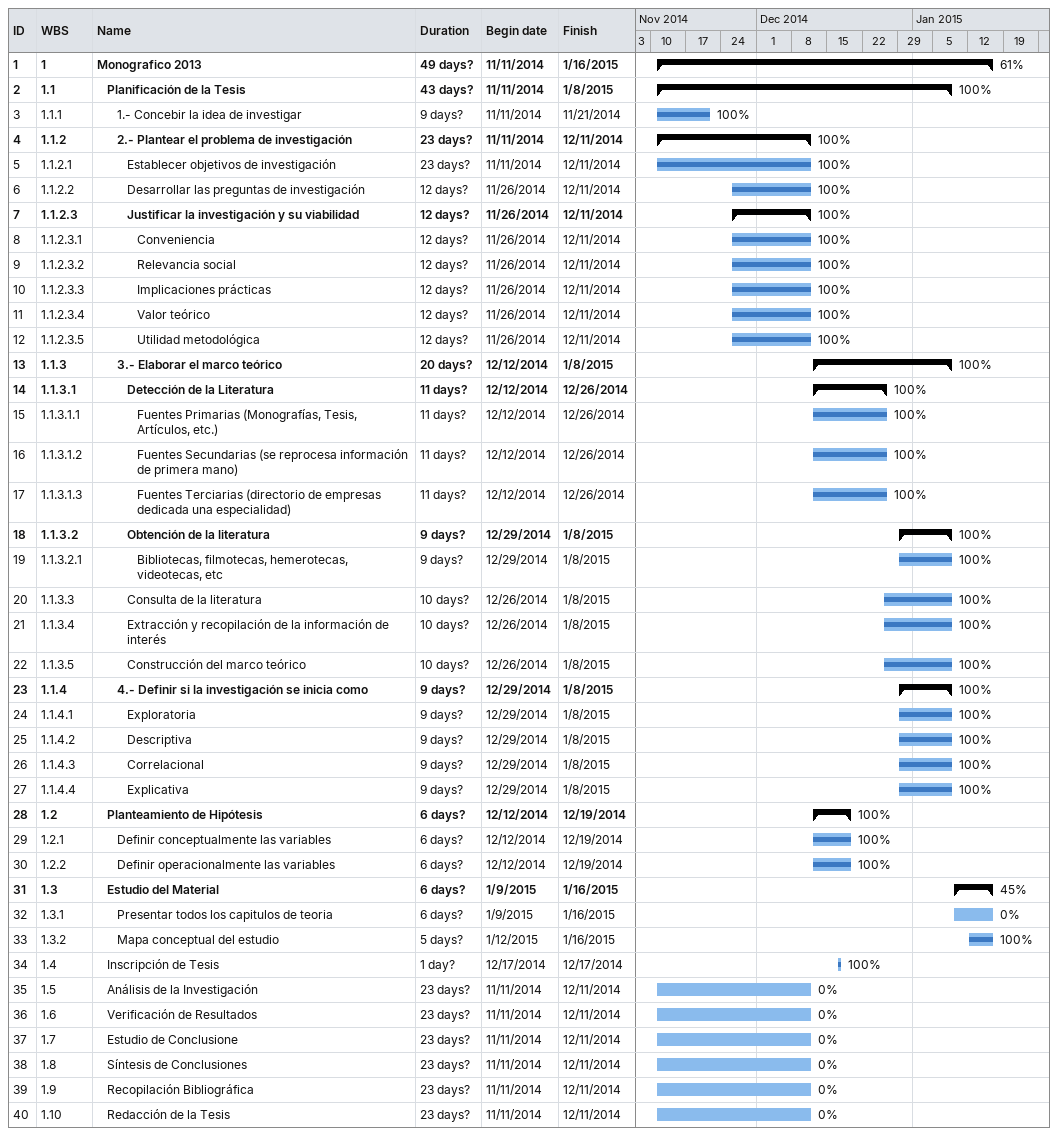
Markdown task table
| ID | WBS | Task | Duration | Start | Finish | % complete |
|---|---|---|---|---|---|---|
| 1 | 1 | **Monografico 2013** | 49d? | 2014-11-11 | 2015-01-16 | 61 |
| 2 | 1.1 | **Planificación de la Tesis** | 43d? | 2014-11-11 | 2015-01-08 | 100 |
| 3 | 1.1.1 | 1.- Concebir la idea de investigar | 9d? | 2014-11-11 | 2014-11-21 | 100 |
| 4 | 1.1.2 | **2.- Plantear el problema de investigación** | 23d? | 2014-11-11 | 2014-12-11 | 100 |
| 5 | 1.1.2.1 | Establecer objetivos de investigación | 23d? | 2014-11-11 | 2014-12-11 | 100 |
| 6 | 1.1.2.2 | Desarrollar las preguntas de investigación | 12d? | 2014-11-26 | 2014-12-11 | 100 |
| 7 | 1.1.2.3 | **Justificar la investigación y su viabilidad** | 12d? | 2014-11-26 | 2014-12-11 | 100 |
| 8 | 1.1.2.3.1 | Conveniencia | 12d? | 2014-11-26 | 2014-12-11 | 100 |
| 9 | 1.1.2.3.2 | Relevancia social | 12d? | 2014-11-26 | 2014-12-11 | 100 |
| 10 | 1.1.2.3.3 | Implicaciones prácticas | 12d? | 2014-11-26 | 2014-12-11 | 100 |
| 11 | 1.1.2.3.4 | Valor teórico | 12d? | 2014-11-26 | 2014-12-11 | 100 |
| 12 | 1.1.2.3.5 | Utilidad metodológica | 12d? | 2014-11-26 | 2014-12-11 | 100 |
| 13 | 1.1.3 | **3.- Elaborar el marco teórico** | 20d? | 2014-12-12 | 2015-01-08 | 100 |
| 14 | 1.1.3.1 | **Detección de la Literatura** | 11d? | 2014-12-12 | 2014-12-26 | 100 |
| 15 | 1.1.3.1.1 | Fuentes Primarias (Monografías, Tesis, Artículos, etc.) | 11d? | 2014-12-12 | 2014-12-26 | 100 |
| 16 | 1.1.3.1.2 | Fuentes Secundarias (se reprocesa información de primera mano) | 11d? | 2014-12-12 | 2014-12-26 | 100 |
| 17 | 1.1.3.1.3 | Fuentes Terciarias (directorio de empresas dedicada una especialidad) | 11d? | 2014-12-12 | 2014-12-26 | 100 |
| 18 | 1.1.3.2 | **Obtención de la literatura** | 9d? | 2014-12-29 | 2015-01-08 | 100 |
| 19 | 1.1.3.2.1 | Bibliotecas, filmotecas, hemerotecas, videotecas, etc | 9d? | 2014-12-29 | 2015-01-08 | 100 |
| 20 | 1.1.3.3 | Consulta de la literatura | 10d? | 2014-12-26 | 2015-01-08 | 100 |
| 21 | 1.1.3.4 | Extracción y recopilación de la información de interés | 10d? | 2014-12-26 | 2015-01-08 | 100 |
| 22 | 1.1.3.5 | Construcción del marco teórico | 10d? | 2014-12-26 | 2015-01-08 | 100 |
| 23 | 1.1.4 | **4.- Definir si la investigación se inicia como** | 9d? | 2014-12-29 | 2015-01-08 | 100 |
| 24 | 1.1.4.1 | Exploratoria | 9d? | 2014-12-29 | 2015-01-08 | 100 |
| 25 | 1.1.4.2 | Descriptiva | 9d? | 2014-12-29 | 2015-01-08 | 100 |
| 26 | 1.1.4.3 | Correlacional | 9d? | 2014-12-29 | 2015-01-08 | 100 |
| 27 | 1.1.4.4 | Explicativa | 9d? | 2014-12-29 | 2015-01-08 | 100 |
| 28 | 1.2 | **Planteamiento de Hipótesis** | 6d? | 2014-12-12 | 2014-12-19 | 100 |
| 29 | 1.2.1 | Definir conceptualmente las variables | 6d? | 2014-12-12 | 2014-12-19 | 100 |
| 30 | 1.2.2 | Definir operacionalmente las variables | 6d? | 2014-12-12 | 2014-12-19 | 100 |
| 31 | 1.3 | **Estudio del Material** | 6d? | 2015-01-09 | 2015-01-16 | 45 |
| 32 | 1.3.1 | Presentar todos los capitulos de teoria | 6d? | 2015-01-09 | 2015-01-16 | 0 |
| 33 | 1.3.2 | Mapa conceptual del estudio | 5d? | 2015-01-12 | 2015-01-16 | 100 |
| 34 | 1.4 | Inscripción de Tesis | 1d? | 2014-12-17 | 2014-12-17 | 100 |
| 35 | 1.5 | Análisis de la Investigación | 23d? | 2014-11-11 | 2014-12-11 | 0 |
| 36 | 1.6 | Verificación de Resultados | 23d? | 2014-11-11 | 2014-12-11 | 0 |
| 37 | 1.7 | Estudio de Conclusione | 23d? | 2014-11-11 | 2014-12-11 | 0 |
| 38 | 1.8 | Síntesis de Conclusiones | 23d? | 2014-11-11 | 2014-12-11 | 0 |
| 39 | 1.9 | Recopilación Bibliográfica | 23d? | 2014-11-11 | 2014-12-11 | 0 |
| 40 | 1.10 | Redacción de la Tesis | 23d? | 2014-11-11 | 2014-12-11 | 0 |
